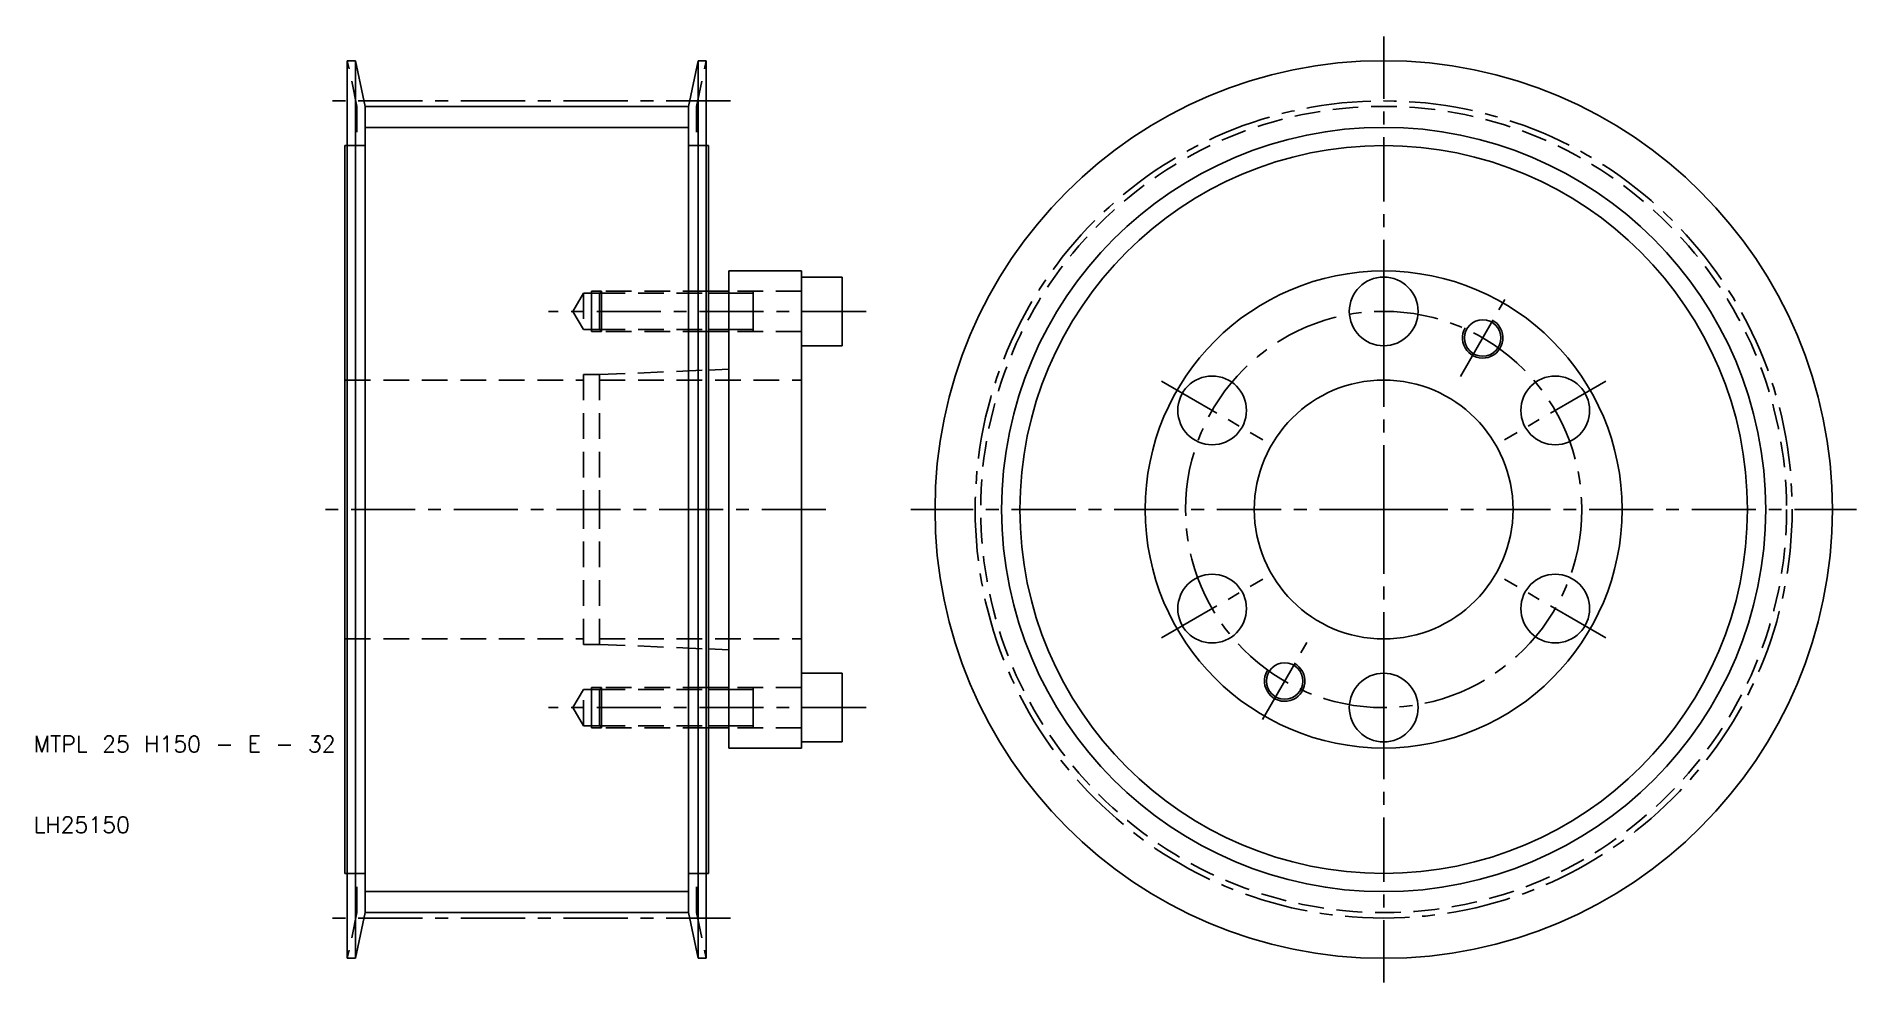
# Model space of a CAD drawing. Extents: x 10 to 235, y -8 to 108.
import ezdxf

# ---------------------------------------------------------------- set-up
doc = ezdxf.new("R2010")
doc.units = 0
doc.header["$LTSCALE"] = 0.25
doc.linetypes.add('CENTER', pattern=[50.8, 31.75, -6.35, 6.35, -6.35])
doc.linetypes.add('DASHED', pattern=[19.05, 12.7, -6.35])
doc.layers.get('0').update_dxf_attribs({"linetype": 'CONTINUOUS'})
doc.layers.add('CENTER', color=1, linetype='CENTER')
doc.styles.get("Standard").update_dxf_attribs({"font": 'txt.shx'})

msp = doc.modelspace()

# ---------------------------------------------------------------- linework, layer by layer
for p, q in [((48.8, 105.5), (48.8, 95)), ((49.8, 105.5), (48.8, 105.5)), ((49.8, 105.5), (49.8, -5.5)), ((51, 99.845), (49.8, 105.5)), ((91, 99.845), (92.2, 105.5)), ((92.2, 105.5), (92.2, -5.5)), ((92.2, 105.5), (93.2, 105.5)), ((93.2, 105.5), (93.2, 95)), ((91, 99.845), (51, 99.845)), ((51, 99.845), (51, 95)), ((91, 99.845), (91, 95)), ((48.5, 95), (48.5, 50)), ((48.8, 95), (48.5, 95)), ((48.8, 95), (48.8, 50)), ((51, 95), (51, 5)), ((91, 95), (91, 5)), ((93.2, 95), (93.2, 50)), ((93.2, 95), (93.5, 95)), ((93.5, 95), (93.5, 77)), ((96, 79.5), (105, 79.5)), ((96, 79.5), (96, 77)), ((105, 79.5), (105, 78.75)), ((93.5, 77), (93.5, 72)), ((96, 77), (93.5, 77)), ((96, 77), (96, 72)), ((105, 78.75), (105, 70.25)), ((105, 78.75), (110, 78.75)), ((110, 78.75), (110, 74.5)), ((110, 70.25), (110, 74.5)), ((96, 72), (93.5, 72)), ((93.5, 72), (93.5, 67.244531)), ((96, 72), (96, 67.35)), ((105, 70.25), (105, 50)), ((105, 70.25), (110, 70.25)), ((96, 67.35), (93.5, 67.244531)), ((93.5, 67.244531), (93.5, 50)), ((96, 67.35), (96, 50)), ((48.5, 5), (48.5, 50)), ((48.8, 5), (48.8, 50)), ((93.2, 5), (93.2, 50)), ((93.5, 32.755469), (93.5, 50)), ((96, 32.65), (96, 50)), ((105, 29.75), (105, 50)), ((96, 32.65), (93.5, 32.755469)), ((93.5, 28), (93.5, 32.755469)), ((96, 28), (96, 32.65)), ((105, 21.25), (105, 29.75)), ((105, 29.75), (110, 29.75)), ((110, 29.75), (110, 25.5)), ((93.5, 23), (93.5, 28)), ((96, 28), (93.5, 28)), ((96, 23), (96, 28)), ((110, 21.25), (110, 25.5)), ((96, 23), (93.5, 23)), ((93.5, 5), (93.5, 23)), ((96, 20.5), (96, 23)), ((96, 20.5), (105, 20.5)), ((105, 21.25), (110, 21.25)), ((105, 20.5), (105, 21.25)), ((48.8, 5), (48.5, 5)), ((48.8, -5.5), (48.8, 5)), ((51, 0.155), (51, 5)), ((91, 0.155), (91, 5)), ((93.2, -5.5), (93.2, 5)), ((93.2, 5), (93.5, 5)), ((51, 0.155), (49.8, -5.5)), ((91, 0.155), (51, 0.155)), ((91, 0.155), (92.2, -5.5)), ((49.8, -5.5), (48.8, -5.5)), ((92.2, -5.5), (93.2, -5.5))]:
    msp.add_line(p, q)
at = {"color": 3, "linetype": 'DASHED'}
for p, q in [((50, 99.845), (48.8, 105.5)), ((92, 99.845), (93.2, 105.5)), ((50, 99.845), (50, 95)), ((92, 99.845), (92, 95)), ((51, 95), (48.8, 95)), ((91, 95), (93.2, 95)), ((78, 76.75), (76.700962, 74.5)), ((80, 76.75), (78, 76.75)), ((78, 76.75), (78, 72.25)), ((80.25, 77), (79, 77)), ((79, 77), (79, 74.5)), ((80.25, 77), (80, 76.75)), ((80, 76.75), (93.5, 76.75)), ((80, 76.75), (80, 74.5)), ((93.5, 77), (80.25, 77)), ((80.25, 77), (80.25, 74.5)), ((105, 77), (96, 77)), ((96, 76.75), (99, 76.75)), ((99, 77), (99, 74.5)), ((78, 72.25), (76.700962, 74.5)), ((79, 72), (79, 74.5)), ((80, 72.25), (80, 74.5)), ((80.25, 72), (80.25, 74.5)), ((99, 72), (99, 74.5)), ((80, 72.25), (78, 72.25)), ((80, 72.25), (93.5, 72.25)), ((80.25, 72), (80, 72.25)), ((96, 72.25), (99, 72.25)), ((80.25, 72), (79, 72)), ((93.5, 72), (80.25, 72)), ((105, 72), (96, 72)), ((48.5, 66), (78, 66)), ((78, 66.675), (80, 66.675)), ((78, 66.675), (78, 50)), ((80, 66.675), (93.5, 67.244531)), ((80, 66.675), (80, 50)), ((80, 66), (105, 66)), ((78, 33.325), (78, 50)), ((80, 33.325), (80, 50)), ((48.5, 34), (78, 34)), ((80, 34), (105, 34)), ((78, 33.325), (80, 33.325)), ((80, 33.325), (93.5, 32.755469)), ((78, 27.75), (76.700962, 25.5)), ((80, 27.75), (78, 27.75)), ((78, 23.25), (78, 27.75)), ((80.25, 28), (79, 28)), ((79, 28), (79, 25.5)), ((80.25, 28), (80, 27.75)), ((80, 27.75), (93.5, 27.75)), ((80, 27.75), (80, 25.5)), ((93.5, 28), (80.25, 28)), ((80.25, 28), (80.25, 25.5)), ((105, 28), (96, 28)), ((96, 27.75), (99, 27.75)), ((99, 28), (99, 25.5)), ((78, 23.25), (76.700962, 25.5)), ((79, 23), (79, 25.5)), ((80, 23.25), (80, 25.5)), ((80.25, 23), (80.25, 25.5)), ((99, 23), (99, 25.5)), ((80, 23.25), (78, 23.25)), ((80.25, 23), (79, 23)), ((80, 23.25), (93.5, 23.25)), ((80.25, 23), (80, 23.25)), ((93.5, 23), (80.25, 23)), ((96, 23.25), (99, 23.25)), ((105, 23), (96, 23)), ((51, 5), (48.8, 5)), ((50, 0.155), (50, 5)), ((91, 5), (93.2, 5)), ((92, 0.155), (92, 5)), ((50, 0.155), (48.8, -5.5)), ((92, 0.155), (93.2, -5.5))]:
    msp.add_line(p, q, dxfattribs=at)
at = {"color": 3}
for p, q in [((91, 97.255), (51, 97.255)), ((96, 76.75), (93.5, 76.75)), ((96, 72.25), (93.5, 72.25)), ((96, 27.75), (93.5, 27.75)), ((96, 23.25), (93.5, 23.25)), ((91, 2.745), (51, 2.745))]:
    msp.add_line(p, q, dxfattribs=at)
for centre, radius in [((177, 50), 55.5), ((177, 50), 45), ((177, 50), 29.5), ((177, 50), 29.5), ((177, 74.5), 4.25), ((189.25, 71.217622), 2.25), ((155.782378, 62.25), 4.25), ((177, 50), 16), ((198.217622, 62.25), 4.25), ((155.782378, 37.75), 4.25), ((198.217622, 37.75), 4.25), ((164.75, 28.782378), 2.25), ((177, 25.5), 4.25)]:
    msp.add_circle(centre, radius)
at = {"color": 3, "linetype": 'DASHED'}
msp.add_circle((177, 50), 49.845, dxfattribs=at)
at = {"color": 3}
msp.add_circle((177, 50), 47.255, dxfattribs=at)
for centre in [(189.25, 71.217622), (164.75, 28.782378)]:
    msp.add_arc(centre, 2.5, 150, 62, dxfattribs=at)
at = {"layer": 'CENTER', "color": 1, "linetype": 'CENTER'}
for p, q in [((177, 50), (177, 108.5)), ((96.2, 100.53), (45.8, 100.53)), ((177, 81.75), (177, 67.25)), ((113, 74.5), (73.700962, 74.5)), ((186.5, 66.454483), (192, 75.980762)), ((149.503693, 65.875), (162.061062, 58.625)), ((204.496307, 65.875), (191.938938, 58.625)), ((108, 50), (45.5, 50)), ((177, 50), (118.5, 50)), ((177, 50), (235.5, 50)), ((177, 50), (177, -8.5)), ((149.503693, 34.125), (162.061062, 41.375)), ((204.496307, 34.125), (191.938938, 41.375)), ((162, 24.019238), (167.5, 33.545517)), ((177, 18.25), (177, 32.75)), ((113, 25.5), (73.700962, 25.5)), ((96.2, -0.53), (45.8, -0.53))]:
    msp.add_line(p, q, dxfattribs=at)
for radius in [50.53, 24.5]:
    msp.add_circle((177, 50), radius, dxfattribs=at)

# ---------------------------------------------------------------- texts
for s, p in [('MTPL 25 H150 - E - 32', (10, 20)), ('LH25150', (10, 10))]:
    msp.add_text(s, height=2).set_placement(p)

doc.saveas('drawing.dxf')
